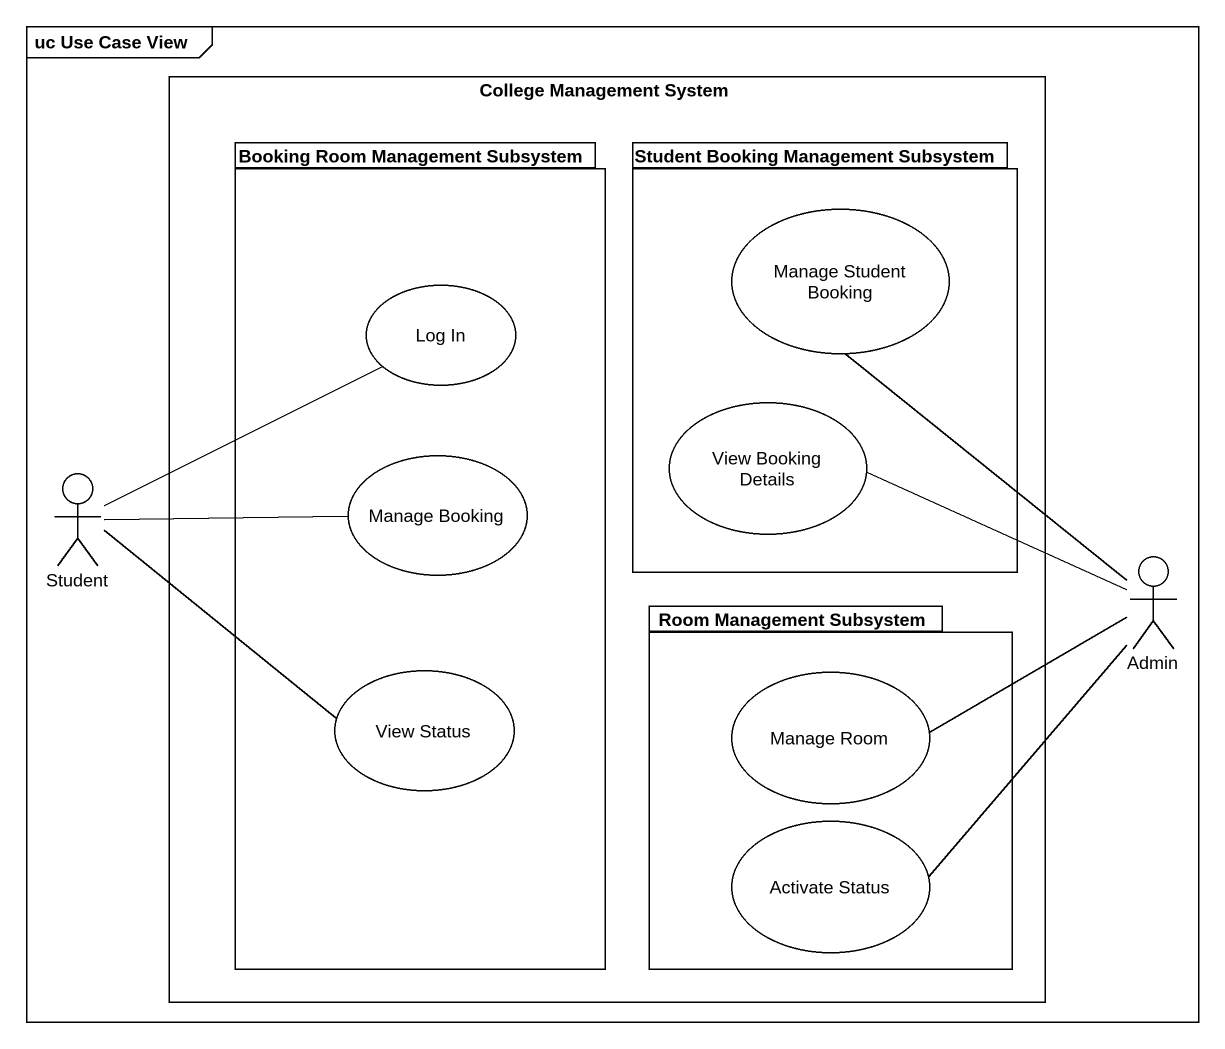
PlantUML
@startuml
mainframe uc Use Case View
rectangle "College Management System" as College_Management_System {
  package "Booking Room Management Subsystem" as Booking_Room_Management {
    usecase "Log In" as Log_In
    usecase "Manage Booking" as Manage_Booking
    usecase "View Status" as View_Status
  }
  package "Student Booking Management Subsystem" as Student_Booking_Management {
    usecase "Manage Student Booking" as Manage_Student_Booking
    usecase "View Booking Details" as View_Booking_Details
  }
  package "Room Management Subsystem" as Room_Management_Subsystem {
    usecase "Manage Room" as Manage_Room
    usecase "Activate Status" as Activate_Status
  }
}
actor Student
actor Admin
Manage_Student_Booking -- Admin
View_Booking_Details -right- Admin
Student -up- Log_In
Manage_Booking -left- Student
View_Status -left- Student
Manage_Room -right- Admin
Activate_Status -up- Admin
@enduml
